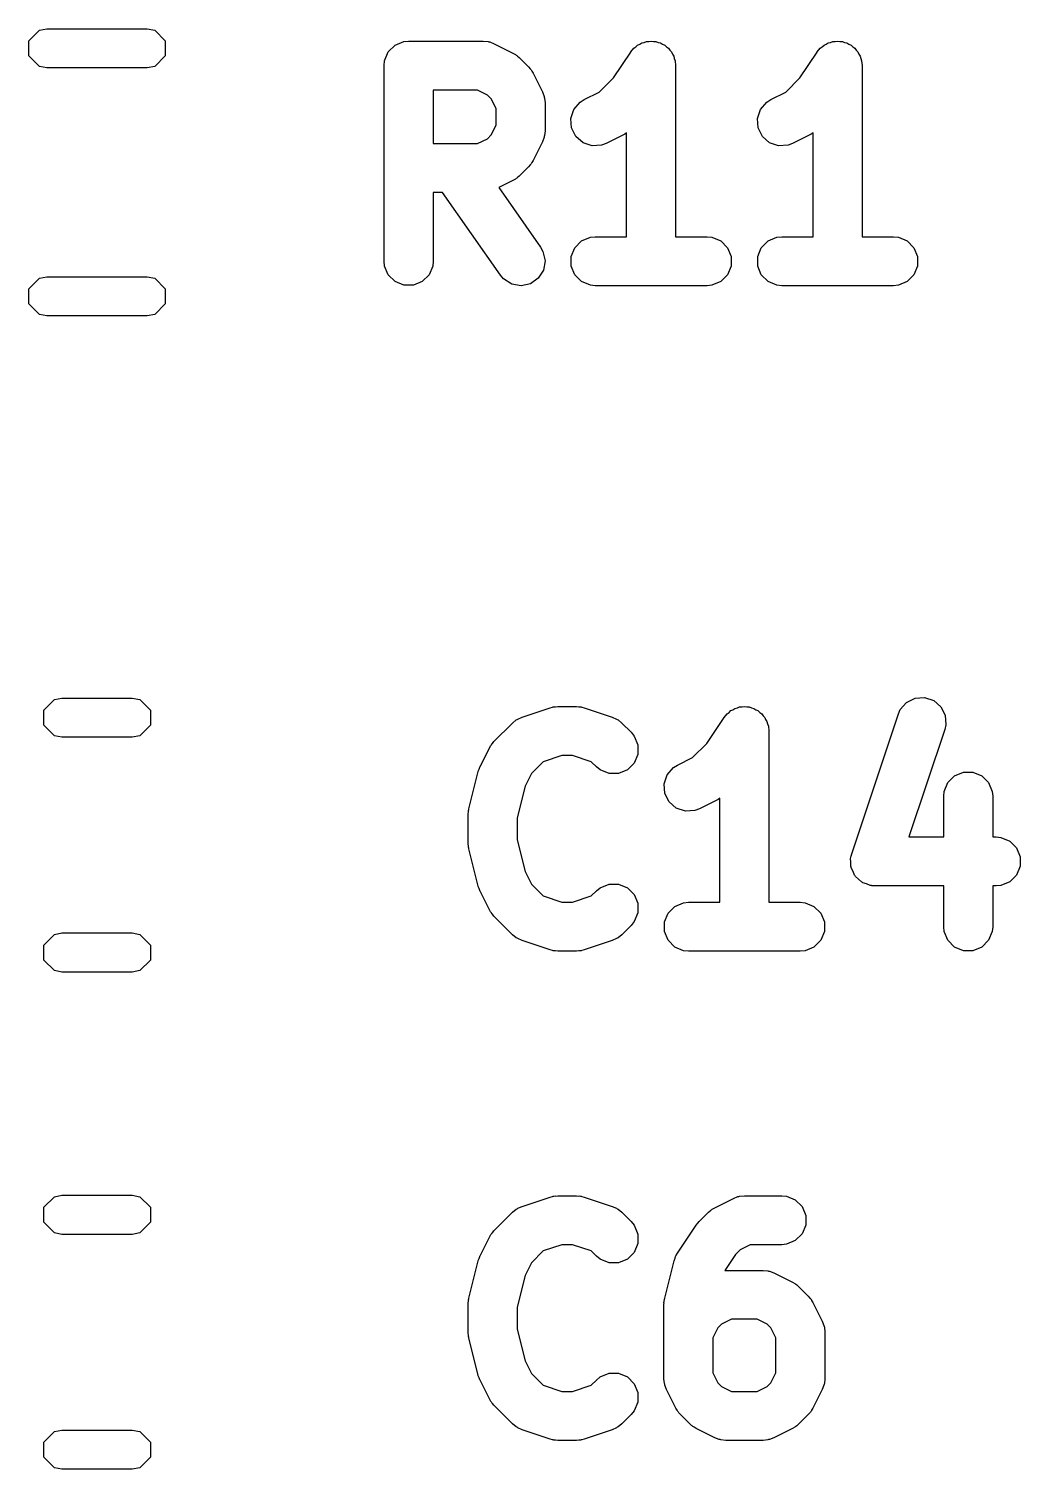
# Model space of a CAD drawing. Extents: x 53 to 255, y -141 to -27.
# Drawn here: x 105.714 to 108.751, y -116.707 to -112.291 of the extents above; entities that cross this region are included whole.
import ezdxf

# ---------------------------------------------------------------- set-up
doc = ezdxf.new("R2010")
doc.units = 0
doc.layers.add('BLACK', color=7, linetype='CONTINUOUS')

msp = doc.modelspace()

# ---------------------------------------------------------------- linework, layer by layer
at = {"layer": 'BLACK', "linetype": 'CONTINUOUS'}
for p, q in [((105.714165, -112.327605), (105.746637, -112.295133)), ((105.746637, -112.295133), (105.769598, -112.290566)), ((105.769598, -112.290566), (106.07688, -112.290566)), ((106.07688, -112.290566), (106.099841, -112.295133)), ((106.099841, -112.295133), (106.132313, -112.327605)), ((105.714165, -112.373527), (105.714165, -112.327605)), ((106.132313, -112.327605), (106.132313, -112.373527)), ((106.815557, -112.361669), (106.836249, -112.340977)), ((106.836249, -112.340977), (106.863285, -112.329778)), ((106.863285, -112.329778), (106.877917, -112.328337)), ((106.877917, -112.328337), (107.106488, -112.328337)), ((107.106488, -112.328337), (107.12112, -112.329778)), ((107.12112, -112.329778), (107.123609, -112.330809)), ((107.123609, -112.330809), (107.126297, -112.331)), ((107.126297, -112.331), (107.140029, -112.336255)), ((107.140029, -112.336255), (107.197172, -112.364826)), ((107.573855, -112.346227), (107.579106, -112.340977)), ((107.579106, -112.340977), (107.585895, -112.338164)), ((107.585895, -112.338164), (107.592001, -112.334076)), ((107.592001, -112.334076), (107.599281, -112.332619)), ((107.599281, -112.332619), (107.606142, -112.329778)), ((107.606142, -112.329778), (107.613491, -112.329778)), ((107.613491, -112.329778), (107.620696, -112.328337)), ((107.620696, -112.328337), (107.62798, -112.329778)), ((107.62798, -112.329778), (107.635406, -112.329778)), ((107.635406, -112.329778), (107.642194, -112.332589)), ((107.642194, -112.332589), (107.649403, -112.334016)), ((107.649403, -112.334016), (107.655582, -112.338135)), ((107.655582, -112.338135), (107.662442, -112.340977)), ((107.662442, -112.340977), (107.667635, -112.34617)), ((108.145284, -112.346227), (108.150535, -112.340977)), ((108.150535, -112.340977), (108.157324, -112.338164)), ((108.157324, -112.338164), (108.16343, -112.334076)), ((108.16343, -112.334076), (108.17071, -112.332619)), ((108.17071, -112.332619), (108.177571, -112.329778)), ((108.177571, -112.329778), (108.18492, -112.329778)), ((108.18492, -112.329778), (108.192125, -112.328337)), ((108.192125, -112.328337), (108.199409, -112.329778)), ((108.199409, -112.329778), (108.206835, -112.329778)), ((108.206835, -112.329778), (108.213623, -112.332589)), ((108.213623, -112.332589), (108.220832, -112.334016)), ((108.220832, -112.334016), (108.227011, -112.338135)), ((108.227011, -112.338135), (108.233871, -112.340977)), ((108.233871, -112.340977), (108.239064, -112.34617)), ((105.746637, -112.405999), (105.714165, -112.373527)), ((106.132313, -112.373527), (106.099841, -112.405999)), ((106.804358, -112.388705), (106.815557, -112.361669)), ((107.197172, -112.364826), (107.203469, -112.368789)), ((107.203469, -112.368789), (107.2053, -112.369548)), ((107.2053, -112.369548), (107.207359, -112.371238)), ((107.207359, -112.371238), (107.209615, -112.372658)), ((107.209615, -112.372658), (107.210913, -112.374155)), ((107.210913, -112.374155), (107.216665, -112.378876)), ((107.216665, -112.378876), (107.245236, -112.407448)), ((107.505345, -112.44127), (107.558371, -112.361734)), ((107.558371, -112.361734), (107.558403, -112.361694)), ((107.558403, -112.361694), (107.558414, -112.361669)), ((107.558414, -112.361669), (107.55847, -112.361612)), ((107.55847, -112.361612), (107.567686, -112.350359)), ((107.567686, -112.350359), (107.573855, -112.346227)), ((107.667635, -112.34617), (107.673752, -112.350248)), ((107.673752, -112.350248), (107.677885, -112.35642)), ((107.677885, -112.35642), (107.683134, -112.361669)), ((107.683134, -112.361669), (107.685945, -112.368456)), ((107.685945, -112.368456), (107.690035, -112.374563)), ((107.690035, -112.374563), (107.691491, -112.381844)), ((107.691491, -112.381844), (107.694333, -112.388705)), ((108.076774, -112.44127), (108.1298, -112.361734)), ((108.1298, -112.361734), (108.129832, -112.361694)), ((108.129832, -112.361694), (108.129843, -112.361669)), ((108.129843, -112.361669), (108.129899, -112.361612)), ((108.129899, -112.361612), (108.139115, -112.350359)), ((108.139115, -112.350359), (108.145284, -112.346227)), ((108.239064, -112.34617), (108.245181, -112.350248)), ((108.245181, -112.350248), (108.249314, -112.35642)), ((108.249314, -112.35642), (108.254563, -112.361669)), ((108.254563, -112.361669), (108.257374, -112.368456)), ((108.257374, -112.368456), (108.261464, -112.374563)), ((108.261464, -112.374563), (108.26292, -112.381844)), ((108.26292, -112.381844), (108.265762, -112.388705)), ((105.769598, -112.410566), (105.746637, -112.405999)), ((106.07688, -112.410566), (105.769598, -112.410566)), ((106.099841, -112.405999), (106.07688, -112.410566)), ((106.802917, -112.403337), (106.804358, -112.388705)), ((106.802917, -113.003337), (106.802917, -112.403337)), ((107.245236, -112.407448), (107.249956, -112.413199)), ((107.249956, -112.413199), (107.251451, -112.414496)), ((107.251451, -112.414496), (107.252869, -112.416749)), ((107.252869, -112.416749), (107.254563, -112.418813)), ((107.254563, -112.418813), (107.255321, -112.420644)), ((107.255321, -112.420644), (107.259284, -112.426939)), ((107.259284, -112.426939), (107.287856, -112.484081)), ((107.694333, -112.388705), (107.695758, -112.403181)), ((107.695758, -112.403181), (107.695774, -112.403258)), ((107.695774, -112.403258), (107.695768, -112.403284)), ((107.695768, -112.403284), (107.695774, -112.403337)), ((107.695774, -112.403337), (107.695774, -112.928337)), ((108.265762, -112.388705), (108.267187, -112.403181)), ((108.267187, -112.403181), (108.267203, -112.403258)), ((108.267203, -112.403258), (108.267197, -112.403284)), ((108.267197, -112.403284), (108.267203, -112.403337)), ((108.267203, -112.403337), (108.267203, -112.928337)), ((107.462061, -112.484554), (107.505345, -112.44127)), ((108.03349, -112.484554), (108.076774, -112.44127)), ((107.088784, -112.478337), (106.952917, -112.478337)), ((106.952917, -112.478337), (106.952917, -112.642623)), ((107.119202, -112.493546), (107.088784, -112.478337)), ((107.130562, -112.504906), (107.119202, -112.493546)), ((107.145774, -112.535328), (107.130562, -112.504906)), ((107.287856, -112.484081), (107.293111, -112.497813)), ((107.293111, -112.497813), (107.293302, -112.500502)), ((107.293302, -112.500502), (107.294333, -112.502991)), ((107.294333, -112.502991), (107.295774, -112.517623)), ((107.295774, -112.517623), (107.295774, -112.603337)), ((107.384188, -112.537624), (107.403361, -112.515517)), ((107.403361, -112.515517), (107.415804, -112.507684)), ((107.415804, -112.507684), (107.462061, -112.484554)), ((107.955617, -112.537624), (107.97479, -112.515517)), ((107.97479, -112.515517), (107.987233, -112.507684)), ((107.987233, -112.507684), (108.03349, -112.484554)), ((107.145774, -112.585631), (107.145774, -112.535328)), ((107.374934, -112.565386), (107.384188, -112.537624)), ((107.946363, -112.565386), (107.955617, -112.537624)), ((107.130563, -112.616052), (107.145774, -112.585631)), ((107.295774, -112.603337), (107.294333, -112.617969)), ((107.377008, -112.594576), (107.374934, -112.565386)), ((107.390096, -112.62075), (107.377008, -112.594576)), ((107.948437, -112.594576), (107.946363, -112.565386)), ((107.961525, -112.62075), (107.948437, -112.594576)), ((106.952917, -112.642623), (107.088782, -112.642623)), ((107.088782, -112.642623), (107.119204, -112.627411)), ((107.119204, -112.627411), (107.130563, -112.616052)), ((107.287856, -112.636879), (107.259284, -112.694021)), ((107.293111, -112.623147), (107.287856, -112.636879)), ((107.293302, -112.620457), (107.293111, -112.623147)), ((107.294333, -112.617969), (107.293302, -112.620457)), ((107.412203, -112.639923), (107.390096, -112.62075)), ((107.439965, -112.649177), (107.412203, -112.639923)), ((107.469155, -112.647103), (107.439965, -112.649177)), ((107.482886, -112.641848), (107.469155, -112.647103)), ((107.540029, -112.613276), (107.482886, -112.641848)), ((107.545774, -112.609659), (107.540029, -112.613276)), ((107.545774, -112.928337), (107.545774, -112.609659)), ((107.983632, -112.639923), (107.961525, -112.62075)), ((108.011394, -112.649177), (107.983632, -112.639923)), ((108.040584, -112.647103), (108.011394, -112.649177)), ((108.054315, -112.641848), (108.040584, -112.647103)), ((108.111458, -112.613276), (108.054315, -112.641848)), ((108.117203, -112.609659), (108.111458, -112.613276)), ((108.117203, -112.928337), (108.117203, -112.609659)), ((107.259284, -112.694021), (107.25532, -112.700317)), ((107.245235, -112.713513), (107.216664, -112.742084)), ((107.249955, -112.70776), (107.245235, -112.713513)), ((107.251451, -112.706464), (107.249955, -112.70776)), ((107.25287, -112.704209), (107.251451, -112.706464)), ((107.254562, -112.702148), (107.25287, -112.704209)), ((107.25532, -112.700317), (107.254562, -112.702148)), ((107.197172, -112.756133), (107.154289, -112.777574)), ((107.154289, -112.777574), (107.282216, -112.960327)), ((107.203468, -112.752169), (107.197172, -112.756133)), ((107.205299, -112.751411), (107.203468, -112.752169)), ((107.20736, -112.749719), (107.205299, -112.751411)), ((107.209615, -112.7483), (107.20736, -112.749719)), ((107.210911, -112.746804), (107.209615, -112.7483)), ((107.216664, -112.742084), (107.210911, -112.746804)), ((106.981725, -112.792623), (106.952917, -112.792623)), ((106.952917, -112.792623), (106.952917, -113.003337)), ((107.159331, -113.046346), (106.981725, -112.792623)), ((107.282216, -112.960327), (107.289426, -112.97314)), ((107.386985, -112.961669), (107.407677, -112.940977)), ((107.407677, -112.940977), (107.434713, -112.929778)), ((107.434713, -112.929778), (107.449345, -112.928337)), ((107.449345, -112.928337), (107.545774, -112.928337)), ((107.695774, -112.928337), (107.792202, -112.928337)), ((107.792202, -112.928337), (107.806834, -112.929778)), ((107.806834, -112.929778), (107.83387, -112.940977)), ((107.83387, -112.940977), (107.854562, -112.961669)), ((107.958414, -112.961669), (107.979106, -112.940977)), ((107.979106, -112.940977), (108.006142, -112.929778)), ((108.006142, -112.929778), (108.020774, -112.928337)), ((108.020774, -112.928337), (108.117203, -112.928337)), ((108.267203, -112.928337), (108.363631, -112.928337)), ((108.363631, -112.928337), (108.378263, -112.929778)), ((108.378263, -112.929778), (108.405299, -112.940977)), ((108.405299, -112.940977), (108.425991, -112.961669)), ((106.804358, -113.017969), (106.802917, -113.003337)), ((106.952917, -113.003337), (106.951476, -113.017969)), ((107.289426, -112.97314), (107.295756, -113.001711)), ((107.295756, -113.001711), (107.290671, -113.030529)), ((107.375786, -112.988705), (107.386985, -112.961669)), ((107.375786, -113.017969), (107.375786, -112.988705)), ((107.854562, -112.961669), (107.865761, -112.988705)), ((107.865761, -112.988705), (107.865761, -113.017969)), ((107.947215, -112.988705), (107.958414, -112.961669)), ((107.947215, -113.017969), (107.947215, -112.988705)), ((108.425991, -112.961669), (108.43719, -112.988705)), ((108.43719, -112.988705), (108.43719, -113.017969)), ((106.815557, -113.045005), (106.804358, -113.017969)), ((106.836249, -113.065697), (106.815557, -113.045005)), ((106.940277, -113.045005), (106.919585, -113.065697)), ((106.951476, -113.017969), (106.940277, -113.045005)), ((107.168903, -113.057507), (107.159331, -113.046346)), ((107.290671, -113.030529), (107.274944, -113.055208)), ((107.386985, -113.045005), (107.375786, -113.017969)), ((107.407677, -113.065697), (107.386985, -113.045005)), ((107.854562, -113.045005), (107.83387, -113.065697)), ((107.865761, -113.017969), (107.854562, -113.045005)), ((107.958414, -113.045005), (107.947215, -113.017969)), ((107.979106, -113.065697), (107.958414, -113.045005)), ((108.425991, -113.045005), (108.405299, -113.065697)), ((108.43719, -113.017969), (108.425991, -113.045005)), ((105.714165, -113.087605), (105.746637, -113.055133)), ((105.714165, -113.133527), (105.714165, -113.087605)), ((105.746637, -113.055133), (105.769598, -113.050566)), ((105.769598, -113.050566), (106.07688, -113.050566)), ((106.07688, -113.050566), (106.099841, -113.055133)), ((106.099841, -113.055133), (106.132313, -113.087605)), ((106.132313, -113.087605), (106.132313, -113.133527)), ((106.863285, -113.076896), (106.836249, -113.065697)), ((106.892549, -113.076896), (106.863285, -113.076896)), ((106.919585, -113.065697), (106.892549, -113.076896)), ((107.193581, -113.073233), (107.168903, -113.057507)), ((107.222399, -113.078319), (107.193581, -113.073233)), ((107.25097, -113.071989), (107.222399, -113.078319)), ((107.274944, -113.055208), (107.25097, -113.071989)), ((107.434713, -113.076896), (107.407677, -113.065697)), ((107.449345, -113.078337), (107.434713, -113.076896)), ((107.792202, -113.078337), (107.449345, -113.078337)), ((107.806834, -113.076896), (107.792202, -113.078337)), ((107.83387, -113.065697), (107.806834, -113.076896)), ((108.006142, -113.076896), (107.979106, -113.065697)), ((108.020774, -113.078337), (108.006142, -113.076896)), ((108.363631, -113.078337), (108.020774, -113.078337)), ((108.378263, -113.076896), (108.363631, -113.078337)), ((108.405299, -113.065697), (108.378263, -113.076896)), ((105.746637, -113.165999), (105.714165, -113.133527)), ((106.132313, -113.133527), (106.099841, -113.165999)), ((105.769598, -113.170566), (105.746637, -113.165999)), ((106.07688, -113.170566), (105.769598, -113.170566)), ((106.099841, -113.165999), (106.07688, -113.170566)), ((105.75997, -114.379605), (105.792442, -114.347133)), ((105.792442, -114.347133), (105.815403, -114.342566)), ((105.815403, -114.342566), (106.031075, -114.342566)), ((106.031075, -114.342566), (106.054036, -114.347133)), ((106.054036, -114.347133), (106.086508, -114.379605)), ((107.225628, -114.400757), (107.311342, -114.372186)), ((107.311342, -114.372186), (107.318595, -114.370536)), ((107.318595, -114.370536), (107.320427, -114.369778)), ((107.320427, -114.369778), (107.323081, -114.369516)), ((107.323081, -114.369516), (107.325679, -114.368926)), ((107.325679, -114.368926), (107.327653, -114.369066)), ((107.327653, -114.369066), (107.335059, -114.368337)), ((107.335059, -114.368337), (107.392202, -114.368337)), ((107.392202, -114.368337), (107.399607, -114.369066)), ((107.399607, -114.369066), (107.401582, -114.368926)), ((107.401582, -114.368926), (107.404179, -114.369516)), ((107.404179, -114.369516), (107.406834, -114.369778)), ((107.406834, -114.369778), (107.408665, -114.370536)), ((107.408665, -114.370536), (107.415919, -114.372186)), ((107.415919, -114.372186), (107.501632, -114.400757)), ((107.871609, -114.378164), (107.877715, -114.374076)), ((107.877715, -114.374076), (107.884995, -114.372619)), ((107.884995, -114.372619), (107.891856, -114.369778)), ((107.891856, -114.369778), (107.899205, -114.369778)), ((107.899205, -114.369778), (107.90641, -114.368337)), ((107.90641, -114.368337), (107.913694, -114.369778)), ((107.913694, -114.369778), (107.92112, -114.369778)), ((107.92112, -114.369778), (107.927908, -114.372589)), ((107.927908, -114.372589), (107.935117, -114.374016)), ((107.935117, -114.374016), (107.941296, -114.378135)), ((108.384188, -114.377624), (108.403362, -114.355517)), ((108.403362, -114.355517), (108.429535, -114.34243)), ((108.429535, -114.34243), (108.458725, -114.340355)), ((108.458725, -114.340355), (108.486487, -114.349609)), ((108.486487, -114.349609), (108.508595, -114.368783)), ((108.508595, -114.368783), (108.521681, -114.394957)), ((105.75997, -114.425527), (105.75997, -114.379605)), ((106.086508, -114.379605), (106.086508, -114.425527)), ((107.196312, -114.418875), (107.207677, -114.409548)), ((107.207677, -114.409548), (107.210167, -114.408516)), ((107.210167, -114.408516), (107.212203, -114.406751)), ((107.212203, -114.406751), (107.225628, -114.400757)), ((107.501632, -114.400757), (107.515058, -114.406751)), ((107.515058, -114.406751), (107.517093, -114.408516)), ((107.517093, -114.408516), (107.519584, -114.409548)), ((107.519584, -114.409548), (107.530949, -114.418875)), ((107.791059, -114.48127), (107.844085, -114.401734)), ((107.844085, -114.401734), (107.844117, -114.401694)), ((107.844117, -114.401694), (107.844128, -114.401669)), ((107.844128, -114.401669), (107.844184, -114.401612)), ((107.844184, -114.401612), (107.8534, -114.390359)), ((107.8534, -114.390359), (107.859569, -114.386227)), ((107.859569, -114.386227), (107.86482, -114.380977)), ((107.86482, -114.380977), (107.871609, -114.378164)), ((107.941296, -114.378135), (107.948156, -114.380977)), ((107.948156, -114.380977), (107.953349, -114.38617)), ((107.953349, -114.38617), (107.959466, -114.390248)), ((107.959466, -114.390248), (107.963599, -114.39642)), ((107.963599, -114.39642), (107.968848, -114.401669)), ((107.968848, -114.401669), (107.971659, -114.408456)), ((107.971659, -114.408456), (107.975749, -114.414563)), ((107.975749, -114.414563), (107.977205, -114.421844)), ((108.235337, -114.81962), (108.378194, -114.391049)), ((108.378194, -114.391049), (108.384188, -114.377624)), ((108.521681, -114.394957), (108.523756, -114.424147)), ((105.792442, -114.457999), (105.75997, -114.425527)), ((105.815403, -114.462566), (105.792442, -114.457999)), ((106.031075, -114.462566), (105.815403, -114.462566)), ((106.054036, -114.457999), (106.031075, -114.462566)), ((106.086508, -114.425527), (106.054036, -114.457999)), ((107.139169, -114.476018), (107.196312, -114.418875)), ((107.530949, -114.418875), (107.559521, -114.447447)), ((107.559521, -114.447447), (107.568849, -114.458812)), ((107.568849, -114.458812), (107.580047, -114.485849)), ((107.977205, -114.421844), (107.980047, -114.428705)), ((107.980047, -114.428705), (107.981472, -114.443181)), ((107.981472, -114.443181), (107.981488, -114.443258)), ((107.981488, -114.443258), (107.981482, -114.443284)), ((107.981482, -114.443284), (107.981488, -114.443337)), ((107.981488, -114.443337), (107.981488, -114.968337)), ((108.520496, -114.438484), (108.410545, -114.768337)), ((108.523756, -114.424147), (108.520496, -114.438484)), ((107.096549, -114.552653), (107.12512, -114.49551)), ((107.12512, -114.49551), (107.129084, -114.48921)), ((107.129084, -114.48921), (107.129842, -114.487383)), ((107.129842, -114.487383), (107.13153, -114.485326)), ((107.13153, -114.485326), (107.132952, -114.483067)), ((107.132952, -114.483067), (107.13445, -114.481767)), ((107.13445, -114.481767), (107.139169, -114.476018)), ((107.580047, -114.485849), (107.580047, -114.515112)), ((107.747775, -114.524554), (107.791059, -114.48127)), ((107.289859, -114.53746), (107.25384, -114.573478)), ((107.347228, -114.518337), (107.289859, -114.53746)), ((107.380032, -114.518337), (107.347228, -114.518337)), ((107.437402, -114.53746), (107.380032, -114.518337)), ((107.453455, -114.553513), (107.437402, -114.53746)), ((107.568849, -114.542148), (107.548156, -114.562841)), ((107.580047, -114.515112), (107.568849, -114.542148)), ((107.689075, -114.555517), (107.701518, -114.547684)), ((107.701518, -114.547684), (107.747775, -114.524554)), ((107.062298, -114.68229), (107.09087, -114.568004)), ((107.09087, -114.568004), (107.091255, -114.566924)), ((107.091255, -114.566924), (107.091294, -114.566385)), ((107.091294, -114.566385), (107.093621, -114.560303)), ((107.093621, -114.560303), (107.095817, -114.554158)), ((107.095817, -114.554158), (107.096139, -114.553722)), ((107.096139, -114.553722), (107.096549, -114.552653)), ((107.25384, -114.573478), (107.234396, -114.612368)), ((107.46482, -114.562841), (107.453455, -114.553513)), ((107.491857, -114.574039), (107.46482, -114.562841)), ((107.52112, -114.574039), (107.491857, -114.574039)), ((107.548156, -114.562841), (107.52112, -114.574039)), ((107.660648, -114.605386), (107.669902, -114.577624)), ((107.669902, -114.577624), (107.689075, -114.555517)), ((108.529843, -114.601669), (108.550535, -114.580977)), ((108.550535, -114.580977), (108.577571, -114.569778)), ((108.577571, -114.569778), (108.606835, -114.569778)), ((108.606835, -114.569778), (108.633871, -114.580977)), ((108.633871, -114.580977), (108.654563, -114.601669)), ((107.234396, -114.612368), (107.210059, -114.709714)), ((107.662722, -114.634576), (107.660648, -114.605386)), ((107.67581, -114.66075), (107.662722, -114.634576)), ((108.517203, -114.643337), (108.518644, -114.628705)), ((108.518644, -114.628705), (108.529843, -114.601669)), ((108.654563, -114.601669), (108.665762, -114.628705)), ((108.665762, -114.628705), (108.667203, -114.643337)), ((107.061922, -114.684826), (107.062298, -114.68229)), ((107.697917, -114.679923), (107.67581, -114.66075)), ((107.725679, -114.689177), (107.697917, -114.679923)), ((107.7686, -114.681848), (107.754869, -114.687103)), ((107.825743, -114.653276), (107.7686, -114.681848)), ((107.831488, -114.649659), (107.825743, -114.653276)), ((107.831488, -114.968337), (107.831488, -114.649659)), ((108.517203, -114.768337), (108.517203, -114.643337)), ((108.667203, -114.643337), (108.667203, -114.768337)), ((107.060059, -114.70048), (107.06031, -114.697926)), ((107.060059, -114.786194), (107.060059, -114.70048)), ((107.060148, -114.696834), (107.060957, -114.69136)), ((107.06031, -114.697926), (107.060148, -114.696834)), ((107.060957, -114.69136), (107.0615, -114.685848)), ((107.0615, -114.685848), (107.061922, -114.684826)), ((107.210059, -114.709714), (107.210059, -114.776959)), ((107.754869, -114.687103), (107.725679, -114.689177)), ((108.410545, -114.768337), (108.517203, -114.768337)), ((108.667203, -114.768337), (108.677917, -114.768337)), ((108.677917, -114.768337), (108.692549, -114.769778)), ((108.692549, -114.769778), (108.719585, -114.780977)), ((107.06031, -114.788747), (107.060059, -114.786194)), ((107.060148, -114.78984), (107.06031, -114.788747)), ((107.060957, -114.795313), (107.060148, -114.78984)), ((107.0615, -114.800826), (107.060957, -114.795313)), ((107.061922, -114.801847), (107.0615, -114.800826)), ((107.062298, -114.804384), (107.061922, -114.801847)), ((107.09087, -114.91867), (107.062298, -114.804384)), ((107.210059, -114.776959), (107.234396, -114.874305)), ((108.719585, -114.780977), (108.740277, -114.801669)), ((108.740277, -114.801669), (108.751476, -114.828705)), ((108.232077, -114.833957), (108.232929, -114.83021)), ((108.232929, -114.845942), (108.232077, -114.833957)), ((108.232929, -114.828705), (108.233687, -114.826873)), ((108.232929, -114.83021), (108.232929, -114.828705)), ((108.232929, -114.857969), (108.232929, -114.845942)), ((108.233961, -114.86046), (108.232929, -114.857969)), ((108.233687, -114.826873), (108.235337, -114.81962)), ((108.751476, -114.857969), (108.740277, -114.885005)), ((108.751476, -114.828705), (108.751476, -114.857969)), ((107.234396, -114.874305), (107.25384, -114.913195)), ((108.234152, -114.863147), (108.233961, -114.86046)), ((108.239526, -114.873896), (108.234152, -114.863147)), ((108.244128, -114.885005), (108.239526, -114.873896)), ((108.246033, -114.88691), (108.244128, -114.885005)), ((108.247238, -114.88932), (108.246033, -114.88691)), ((108.25632, -114.897197), (108.247238, -114.88932)), ((108.26482, -114.905697), (108.25632, -114.897197)), ((108.740277, -114.885005), (108.719585, -114.905697)), ((107.091255, -114.919749), (107.09087, -114.91867)), ((107.091294, -114.920289), (107.091255, -114.919749)), ((107.093621, -114.92637), (107.091294, -114.920289)), ((107.095817, -114.932516), (107.093621, -114.92637)), ((107.096139, -114.932951), (107.095817, -114.932516)), ((107.096549, -114.934021), (107.096139, -114.932951)), ((107.12512, -114.991164), (107.096549, -114.934021)), ((107.25384, -114.913195), (107.289859, -114.949214)), ((107.437402, -114.949213), (107.453455, -114.933161)), ((107.453455, -114.933161), (107.46482, -114.923833)), ((107.46482, -114.923833), (107.491857, -114.912635)), ((107.491857, -114.912635), (107.52112, -114.912635)), ((107.52112, -114.912635), (107.548156, -114.923833)), ((107.548156, -114.923833), (107.568849, -114.944526)), ((107.568849, -114.944526), (107.580047, -114.971562)), ((108.267308, -114.906727), (108.26482, -114.905697)), ((108.269345, -114.908494), (108.267308, -114.906727)), ((108.280748, -114.912295), (108.269345, -114.908494)), ((108.291856, -114.916896), (108.280748, -114.912295)), ((108.295682, -114.917272), (108.291856, -114.916896)), ((108.297108, -114.917748), (108.295682, -114.917272)), ((108.299082, -114.917607), (108.297108, -114.917748)), ((108.306488, -114.918337), (108.299082, -114.917607)), ((108.517203, -114.918337), (108.306488, -114.918337)), ((108.517203, -115.043337), (108.517203, -114.918337)), ((108.677917, -114.918337), (108.667203, -114.918337)), ((108.667203, -114.918337), (108.667203, -115.043337)), ((108.692549, -114.916896), (108.677917, -114.918337)), ((108.719585, -114.905697), (108.692549, -114.916896)), ((107.129084, -114.997463), (107.12512, -114.991164)), ((107.289859, -114.949214), (107.347228, -114.968337)), ((107.347228, -114.968337), (107.380032, -114.968337)), ((107.380032, -114.968337), (107.437402, -114.949213)), ((107.580047, -114.971562), (107.580047, -115.000825)), ((107.672699, -115.001669), (107.693391, -114.980977)), ((107.693391, -114.980977), (107.720427, -114.969778)), ((107.720427, -114.969778), (107.735059, -114.968337)), ((107.735059, -114.968337), (107.831488, -114.968337)), ((107.981488, -114.968337), (108.077916, -114.968337)), ((108.077916, -114.968337), (108.092548, -114.969778)), ((108.092548, -114.969778), (108.119584, -114.980977)), ((108.119584, -114.980977), (108.140276, -115.001669)), ((107.129842, -114.999291), (107.129084, -114.997463)), ((107.13153, -115.001347), (107.129842, -114.999291)), ((107.132952, -115.003607), (107.13153, -115.001347)), ((107.13445, -115.004906), (107.132952, -115.003607)), ((107.139169, -115.010656), (107.13445, -115.004906)), ((107.196312, -115.067799), (107.139169, -115.010656)), ((107.568849, -115.027862), (107.559521, -115.039227)), ((107.580047, -115.000825), (107.568849, -115.027862)), ((107.6615, -115.028705), (107.672699, -115.001669)), ((107.6615, -115.057969), (107.6615, -115.028705)), ((108.140276, -115.001669), (108.151475, -115.028705)), ((108.151475, -115.028705), (108.151475, -115.057969)), ((105.75997, -115.099605), (105.792442, -115.067133)), ((105.792442, -115.067133), (105.815403, -115.062566)), ((105.815403, -115.062566), (106.031075, -115.062566)), ((106.031075, -115.062566), (106.054036, -115.067133)), ((106.054036, -115.067133), (106.086508, -115.099605)), ((107.207677, -115.077126), (107.196312, -115.067799)), ((107.210167, -115.078157), (107.207677, -115.077126)), ((107.212203, -115.079923), (107.210167, -115.078157)), ((107.225628, -115.085917), (107.212203, -115.079923)), ((107.515058, -115.079923), (107.501632, -115.085917)), ((107.517093, -115.078157), (107.515058, -115.079923)), ((107.519584, -115.077126), (107.517093, -115.078157)), ((107.530949, -115.067799), (107.519584, -115.077126)), ((107.559521, -115.039227), (107.530949, -115.067799)), ((107.672699, -115.085005), (107.6615, -115.057969)), ((108.151475, -115.057969), (108.140276, -115.085005)), ((108.518644, -115.057969), (108.517203, -115.043337)), ((108.529843, -115.085005), (108.518644, -115.057969)), ((108.665762, -115.057969), (108.654563, -115.085005)), ((108.667203, -115.043337), (108.665762, -115.057969)), ((105.75997, -115.145527), (105.75997, -115.099605)), ((106.086508, -115.099605), (106.086508, -115.145527)), ((107.311342, -115.114488), (107.225628, -115.085917)), ((107.318595, -115.116137), (107.311342, -115.114488)), ((107.320427, -115.116896), (107.318595, -115.116137)), ((107.323081, -115.117157), (107.320427, -115.116896)), ((107.325679, -115.117748), (107.323081, -115.117157)), ((107.327653, -115.117607), (107.325679, -115.117748)), ((107.335059, -115.118337), (107.327653, -115.117607)), ((107.392202, -115.118337), (107.335059, -115.118337)), ((107.399607, -115.117607), (107.392202, -115.118337)), ((107.401582, -115.117748), (107.399607, -115.117607)), ((107.404179, -115.117157), (107.401582, -115.117748)), ((107.406834, -115.116896), (107.404179, -115.117157)), ((107.408665, -115.116137), (107.406834, -115.116896)), ((107.415919, -115.114488), (107.408665, -115.116137)), ((107.501632, -115.085917), (107.415919, -115.114488)), ((107.693391, -115.105697), (107.672699, -115.085005)), ((107.720427, -115.116896), (107.693391, -115.105697)), ((107.735059, -115.118337), (107.720427, -115.116896)), ((108.077916, -115.118337), (107.735059, -115.118337)), ((108.092548, -115.116896), (108.077916, -115.118337)), ((108.119584, -115.105697), (108.092548, -115.116896)), ((108.140276, -115.085005), (108.119584, -115.105697)), ((108.550535, -115.105697), (108.529843, -115.085005)), ((108.577571, -115.116896), (108.550535, -115.105697)), ((108.606835, -115.116896), (108.577571, -115.116896)), ((108.633871, -115.105697), (108.606835, -115.116896)), ((108.654563, -115.085005), (108.633871, -115.105697)), ((105.792442, -115.177999), (105.75997, -115.145527)), ((106.086508, -115.145527), (106.054036, -115.177999)), ((105.815403, -115.182566), (105.792442, -115.177999)), ((106.031075, -115.182566), (105.815403, -115.182566)), ((106.054036, -115.177999), (106.031075, -115.182566)), ((105.75997, -115.903605), (105.792442, -115.871133)), ((105.792442, -115.871133), (105.815403, -115.866566)), ((105.815403, -115.866566), (106.031075, -115.866566)), ((106.031075, -115.866566), (106.054036, -115.871133)), ((106.054036, -115.871133), (106.086508, -115.903605)), ((107.225629, -115.900757), (107.311343, -115.872186)), ((107.311343, -115.872186), (107.318596, -115.870536)), ((107.318596, -115.870536), (107.320428, -115.869778)), ((107.320428, -115.869778), (107.323082, -115.869516)), ((107.323082, -115.869516), (107.32568, -115.868926)), ((107.32568, -115.868926), (107.327654, -115.869066)), ((107.327654, -115.869066), (107.33506, -115.868337)), ((107.33506, -115.868337), (107.392203, -115.868337)), ((107.392203, -115.868337), (107.399608, -115.869066)), ((107.399608, -115.869066), (107.401583, -115.868926)), ((107.401583, -115.868926), (107.40418, -115.869516)), ((107.40418, -115.869516), (107.406835, -115.869778)), ((107.406835, -115.869778), (107.408666, -115.870536)), ((107.408666, -115.870536), (107.41592, -115.872186)), ((107.41592, -115.872186), (107.501633, -115.900757)), ((107.872949, -115.876255), (107.886681, -115.871)), ((107.886681, -115.871), (107.889367, -115.870809)), ((107.889367, -115.870809), (107.891857, -115.869778)), ((107.891857, -115.869778), (107.906489, -115.868337)), ((107.906489, -115.868337), (108.020775, -115.868337)), ((108.020775, -115.868337), (108.035407, -115.869778)), ((108.035407, -115.869778), (108.062443, -115.880977)), ((105.75997, -115.949527), (105.75997, -115.903605)), ((106.086508, -115.903605), (106.086508, -115.949527)), ((107.13917, -115.976018), (107.196313, -115.918875)), ((107.196313, -115.918875), (107.207678, -115.909548)), ((107.207678, -115.909548), (107.210168, -115.908516)), ((107.210168, -115.908516), (107.212204, -115.906751)), ((107.212204, -115.906751), (107.225629, -115.900757)), ((107.501633, -115.900757), (107.515059, -115.906751)), ((107.515059, -115.906751), (107.517094, -115.908516)), ((107.517094, -115.908516), (107.519585, -115.909548)), ((107.519585, -115.909548), (107.53095, -115.918875)), ((107.53095, -115.918875), (107.559522, -115.947447)), ((107.767741, -115.947448), (107.796312, -115.918876)), ((107.796312, -115.918876), (107.802066, -115.914152)), ((107.802066, -115.914152), (107.803363, -115.912658)), ((107.803363, -115.912658), (107.805615, -115.91124)), ((107.805615, -115.91124), (107.807677, -115.909548)), ((107.807677, -115.909548), (107.809509, -115.908789)), ((107.809509, -115.908789), (107.815805, -115.904826)), ((107.815805, -115.904826), (107.872949, -115.876255)), ((108.062443, -115.880977), (108.083135, -115.901669)), ((108.083135, -115.901669), (108.094334, -115.928705)), ((105.792442, -115.981999), (105.75997, -115.949527)), ((106.086508, -115.949527), (106.054036, -115.981999)), ((107.559522, -115.947447), (107.56885, -115.958812)), ((107.56885, -115.958812), (107.580048, -115.985849)), ((107.701228, -116.044591), (107.758372, -115.958877)), ((107.758372, -115.958877), (107.758403, -115.958838)), ((107.758403, -115.958838), (107.758414, -115.958813)), ((107.758414, -115.958813), (107.763416, -115.952718)), ((107.763416, -115.952718), (107.767687, -115.947502)), ((107.767687, -115.947502), (107.767708, -115.947487)), ((107.767708, -115.947487), (107.767741, -115.947448)), ((108.094334, -115.957969), (108.083135, -115.985005)), ((108.094334, -115.928705), (108.094334, -115.957969)), ((105.815403, -115.986566), (105.792442, -115.981999)), ((106.031075, -115.986566), (105.815403, -115.986566)), ((106.054036, -115.981999), (106.031075, -115.986566)), ((107.09655, -116.052653), (107.125121, -115.99551)), ((107.125121, -115.99551), (107.129085, -115.98921)), ((107.129085, -115.98921), (107.129843, -115.987383)), ((107.129843, -115.987383), (107.131531, -115.985326)), ((107.131531, -115.985326), (107.132953, -115.983067)), ((107.132953, -115.983067), (107.134451, -115.981767)), ((107.134451, -115.981767), (107.13917, -115.976018)), ((107.580048, -115.985849), (107.580048, -116.015112)), ((108.062443, -116.005697), (108.035407, -116.016896)), ((108.083135, -115.985005), (108.062443, -116.005697)), ((107.28986, -116.03746), (107.253841, -116.073478)), ((107.347229, -116.018337), (107.28986, -116.03746)), ((107.380033, -116.018337), (107.347229, -116.018337)), ((107.437403, -116.03746), (107.380033, -116.018337)), ((107.453456, -116.053513), (107.437403, -116.03746)), ((107.56885, -116.042148), (107.548157, -116.062841)), ((107.580048, -116.015112), (107.56885, -116.042148)), ((107.696921, -116.052669), (107.701228, -116.044591)), ((107.879059, -116.048261), (107.846437, -116.097194)), ((107.893773, -116.033546), (107.879059, -116.048261)), ((107.924194, -116.018337), (107.893773, -116.033546)), ((108.020775, -116.018337), (107.924194, -116.018337)), ((108.035407, -116.016896), (108.020775, -116.018337)), ((107.062299, -116.18229), (107.090871, -116.068004)), ((107.090871, -116.068004), (107.091256, -116.066924)), ((107.091256, -116.066924), (107.091295, -116.066385)), ((107.091295, -116.066385), (107.093622, -116.060303)), ((107.093622, -116.060303), (107.095818, -116.054158)), ((107.095818, -116.054158), (107.09614, -116.053722)), ((107.09614, -116.053722), (107.09655, -116.052653)), ((107.253841, -116.073478), (107.234397, -116.112368)), ((107.464821, -116.062841), (107.453456, -116.053513)), ((107.491858, -116.074039), (107.464821, -116.062841)), ((107.521121, -116.074039), (107.491858, -116.074039)), ((107.548157, -116.062841), (107.521121, -116.074039)), ((107.662299, -116.18229), (107.690871, -116.068004)), ((107.690871, -116.068004), (107.693951, -116.059381)), ((107.693951, -116.059381), (107.694311, -116.057565)), ((107.694311, -116.057565), (107.695189, -116.055917)), ((107.695189, -116.055917), (107.695818, -116.054158)), ((107.695818, -116.054158), (107.696921, -116.052669)), ((107.234397, -116.112368), (107.21006, -116.209714)), ((107.846437, -116.097194), (107.849346, -116.096908)), ((107.849346, -116.096908), (107.963632, -116.096908)), ((107.963632, -116.096908), (107.978264, -116.098349)), ((107.978264, -116.098349), (107.980752, -116.099379)), ((107.980752, -116.099379), (107.983442, -116.099571)), ((107.983442, -116.099571), (107.997173, -116.104826)), ((107.997173, -116.104826), (108.054316, -116.133398)), ((108.054316, -116.133398), (108.060612, -116.137361)), ((108.060612, -116.137361), (108.062443, -116.13812)), ((108.062443, -116.13812), (108.064504, -116.139811)), ((108.064504, -116.139811), (108.066759, -116.141231)), ((107.061501, -116.185848), (107.061923, -116.184826)), ((107.061923, -116.184826), (107.062299, -116.18229)), ((107.661501, -116.185848), (107.661923, -116.184826)), ((107.661923, -116.184826), (107.662299, -116.18229)), ((108.066759, -116.141231), (108.068055, -116.142726)), ((108.068055, -116.142726), (108.073808, -116.147447)), ((108.073808, -116.147447), (108.102379, -116.176018)), ((108.102379, -116.176018), (108.107099, -116.18177)), ((108.107099, -116.18177), (108.108596, -116.183068)), ((108.108596, -116.183068), (108.110015, -116.185323)), ((107.06006, -116.20048), (107.060311, -116.197926)), ((107.06006, -116.286194), (107.06006, -116.20048)), ((107.060149, -116.196834), (107.060958, -116.19136)), ((107.060311, -116.197926), (107.060149, -116.196834)), ((107.060958, -116.19136), (107.061501, -116.185848)), ((107.21006, -116.209714), (107.21006, -116.276959)), ((107.66006, -116.20048), (107.660311, -116.197926)), ((107.66006, -116.429051), (107.66006, -116.20048)), ((107.660149, -116.196834), (107.660958, -116.19136)), ((107.660311, -116.197926), (107.660149, -116.196834)), ((107.660958, -116.19136), (107.661501, -116.185848)), ((108.110015, -116.185323), (108.111706, -116.187383)), ((108.111706, -116.187383), (108.112463, -116.189212)), ((108.112463, -116.189212), (108.116428, -116.19551)), ((108.116428, -116.19551), (108.144999, -116.252654)), ((107.83663, -116.262118), (107.825271, -116.273477)), ((107.867051, -116.246908), (107.83663, -116.262118)), ((107.945926, -116.246908), (107.867051, -116.246908)), ((107.976348, -116.262119), (107.945926, -116.246908)), ((107.987706, -116.273477), (107.976348, -116.262119)), ((108.144999, -116.252654), (108.150254, -116.266386)), ((108.150254, -116.266386), (108.150444, -116.269072)), ((108.150444, -116.269072), (108.151476, -116.271562)), ((108.151476, -116.271562), (108.152917, -116.286194)), ((107.060311, -116.288747), (107.06006, -116.286194)), ((107.060149, -116.28984), (107.060311, -116.288747)), ((107.060958, -116.295313), (107.060149, -116.28984)), ((107.061501, -116.300826), (107.060958, -116.295313)), ((107.061923, -116.301847), (107.061501, -116.300826)), ((107.062299, -116.304384), (107.061923, -116.301847)), ((107.090871, -116.41867), (107.062299, -116.304384)), ((107.21006, -116.276959), (107.234397, -116.374305)), ((107.825271, -116.273477), (107.81006, -116.303899)), ((107.81006, -116.303899), (107.81006, -116.411345)), ((108.002917, -116.303898), (107.987706, -116.273477)), ((108.002917, -116.411346), (108.002917, -116.303898)), ((108.152917, -116.286194), (108.152917, -116.429051)), ((107.234397, -116.374305), (107.253841, -116.413195)), ((107.091256, -116.419749), (107.090871, -116.41867)), ((107.091295, -116.420289), (107.091256, -116.419749)), ((107.093622, -116.42637), (107.091295, -116.420289)), ((107.095818, -116.432516), (107.093622, -116.42637)), ((107.09614, -116.432951), (107.095818, -116.432516)), ((107.09655, -116.434021), (107.09614, -116.432951)), ((107.125121, -116.491164), (107.09655, -116.434021)), ((107.253841, -116.413195), (107.28986, -116.449214)), ((107.28986, -116.449214), (107.347229, -116.468337)), ((107.380033, -116.468337), (107.437403, -116.449213)), ((107.437403, -116.449213), (107.453456, -116.433161)), ((107.453456, -116.433161), (107.464821, -116.423833)), ((107.464821, -116.423833), (107.491858, -116.412635)), ((107.491858, -116.412635), (107.521121, -116.412635)), ((107.521121, -116.412635), (107.548157, -116.423833)), ((107.548157, -116.423833), (107.56885, -116.444526)), ((107.56885, -116.444526), (107.580048, -116.471562)), ((107.661501, -116.443683), (107.66006, -116.429051)), ((107.662531, -116.446171), (107.661501, -116.443683)), ((107.662723, -116.448861), (107.662531, -116.446171)), ((107.667978, -116.462592), (107.662723, -116.448861)), ((107.81006, -116.411345), (107.825271, -116.441768)), ((107.825271, -116.441768), (107.83663, -116.453127)), ((107.976346, -116.453127), (107.987706, -116.441767)), ((107.987706, -116.441767), (108.002917, -116.411346)), ((108.150254, -116.448859), (108.144999, -116.462591)), ((108.150444, -116.446172), (108.150254, -116.448859)), ((108.151476, -116.443683), (108.150444, -116.446172)), ((108.152917, -116.429051), (108.151476, -116.443683)), ((107.129085, -116.497463), (107.125121, -116.491164)), ((107.347229, -116.468337), (107.380033, -116.468337)), ((107.580048, -116.471562), (107.580048, -116.500825)), ((107.69655, -116.519735), (107.667978, -116.462592)), ((107.83663, -116.453127), (107.867051, -116.468337)), ((107.867051, -116.468337), (107.945928, -116.468337)), ((107.945928, -116.468337), (107.976346, -116.453127)), ((108.144999, -116.462591), (108.116428, -116.519735)), ((107.129843, -116.499291), (107.129085, -116.497463)), ((107.131531, -116.501347), (107.129843, -116.499291)), ((107.132953, -116.503607), (107.131531, -116.501347)), ((107.134451, -116.504906), (107.132953, -116.503607)), ((107.13917, -116.510656), (107.134451, -116.504906)), ((107.196313, -116.567799), (107.13917, -116.510656)), ((107.56885, -116.527862), (107.559522, -116.539227)), ((107.580048, -116.500825), (107.56885, -116.527862)), ((107.700512, -116.526029), (107.69655, -116.519735)), ((107.701271, -116.527861), (107.700512, -116.526029)), ((107.702964, -116.529924), (107.701271, -116.527861)), ((107.704383, -116.532178), (107.702964, -116.529924)), ((107.705877, -116.533474), (107.704383, -116.532178)), ((107.710598, -116.539226), (107.705877, -116.533474)), ((108.1071, -116.533473), (108.10238, -116.539226)), ((108.108596, -116.532177), (108.1071, -116.533473)), ((108.110015, -116.529922), (108.108596, -116.532177)), ((108.111707, -116.527861), (108.110015, -116.529922)), ((108.112465, -116.52603), (108.111707, -116.527861)), ((108.116428, -116.519735), (108.112465, -116.52603)), ((107.207678, -116.577126), (107.196313, -116.567799)), ((107.210168, -116.578157), (107.207678, -116.577126)), ((107.212204, -116.579923), (107.210168, -116.578157)), ((107.225629, -116.585917), (107.212204, -116.579923)), ((107.515059, -116.579923), (107.501633, -116.585917)), ((107.517094, -116.578157), (107.515059, -116.579923)), ((107.519585, -116.577126), (107.517094, -116.578157)), ((107.53095, -116.567799), (107.519585, -116.577126)), ((107.559522, -116.539227), (107.53095, -116.567799)), ((107.739169, -116.567798), (107.710598, -116.539226)), ((107.744923, -116.572521), (107.739169, -116.567798)), ((107.74622, -116.574016), (107.744923, -116.572521)), ((107.748472, -116.575433), (107.74622, -116.574016)), ((107.750534, -116.577126), (107.748472, -116.575433)), ((107.752366, -116.577884), (107.750534, -116.577126)), ((107.758662, -116.581848), (107.752366, -116.577884)), ((107.815806, -116.610419), (107.758662, -116.581848)), ((108.054316, -116.581848), (107.997173, -116.610419)), ((108.060613, -116.577884), (108.054316, -116.581848)), ((108.062444, -116.577126), (108.060613, -116.577884)), ((108.064503, -116.575435), (108.062444, -116.577126)), ((108.066759, -116.574016), (108.064503, -116.575435)), ((108.068057, -116.572518), (108.066759, -116.574016)), ((108.073809, -116.567798), (108.068057, -116.572518)), ((108.10238, -116.539226), (108.073809, -116.567798)), ((105.75997, -116.623605), (105.792442, -116.591133)), ((105.75997, -116.669527), (105.75997, -116.623605)), ((105.792442, -116.591133), (105.815403, -116.586566)), ((105.815403, -116.586566), (106.031075, -116.586566)), ((106.031075, -116.586566), (106.054036, -116.591133)), ((106.054036, -116.591133), (106.086508, -116.623605)), ((106.086508, -116.623605), (106.086508, -116.669527)), ((107.311343, -116.614488), (107.225629, -116.585917)), ((107.318596, -116.616137), (107.311343, -116.614488)), ((107.320428, -116.616896), (107.318596, -116.616137)), ((107.323082, -116.617157), (107.320428, -116.616896)), ((107.32568, -116.617748), (107.323082, -116.617157)), ((107.327654, -116.617607), (107.32568, -116.617748)), ((107.33506, -116.618337), (107.327654, -116.617607)), ((107.392203, -116.618337), (107.33506, -116.618337)), ((107.399608, -116.617607), (107.392203, -116.618337)), ((107.401583, -116.617748), (107.399608, -116.617607)), ((107.40418, -116.617157), (107.401583, -116.617748)), ((107.406835, -116.616896), (107.40418, -116.617157)), ((107.408666, -116.616137), (107.406835, -116.616896)), ((107.41592, -116.614488), (107.408666, -116.616137)), ((107.501633, -116.585917), (107.41592, -116.614488)), ((107.829538, -116.615674), (107.815806, -116.610419)), ((107.832224, -116.615864), (107.829538, -116.615674)), ((107.834714, -116.616896), (107.832224, -116.615864)), ((107.849346, -116.618337), (107.834714, -116.616896)), ((107.963632, -116.618337), (107.849346, -116.618337)), ((107.978264, -116.616896), (107.963632, -116.618337)), ((107.980753, -116.615864), (107.978264, -116.616896)), ((107.983441, -116.615674), (107.980753, -116.615864)), ((107.997173, -116.610419), (107.983441, -116.615674)), ((105.792442, -116.701999), (105.75997, -116.669527)), ((106.086508, -116.669527), (106.054036, -116.701999)), ((105.815403, -116.706566), (105.792442, -116.701999)), ((106.031075, -116.706566), (105.815403, -116.706566)), ((106.054036, -116.701999), (106.031075, -116.706566))]:
    msp.add_line(p, q, dxfattribs=at)

doc.saveas('drawing.dxf')
